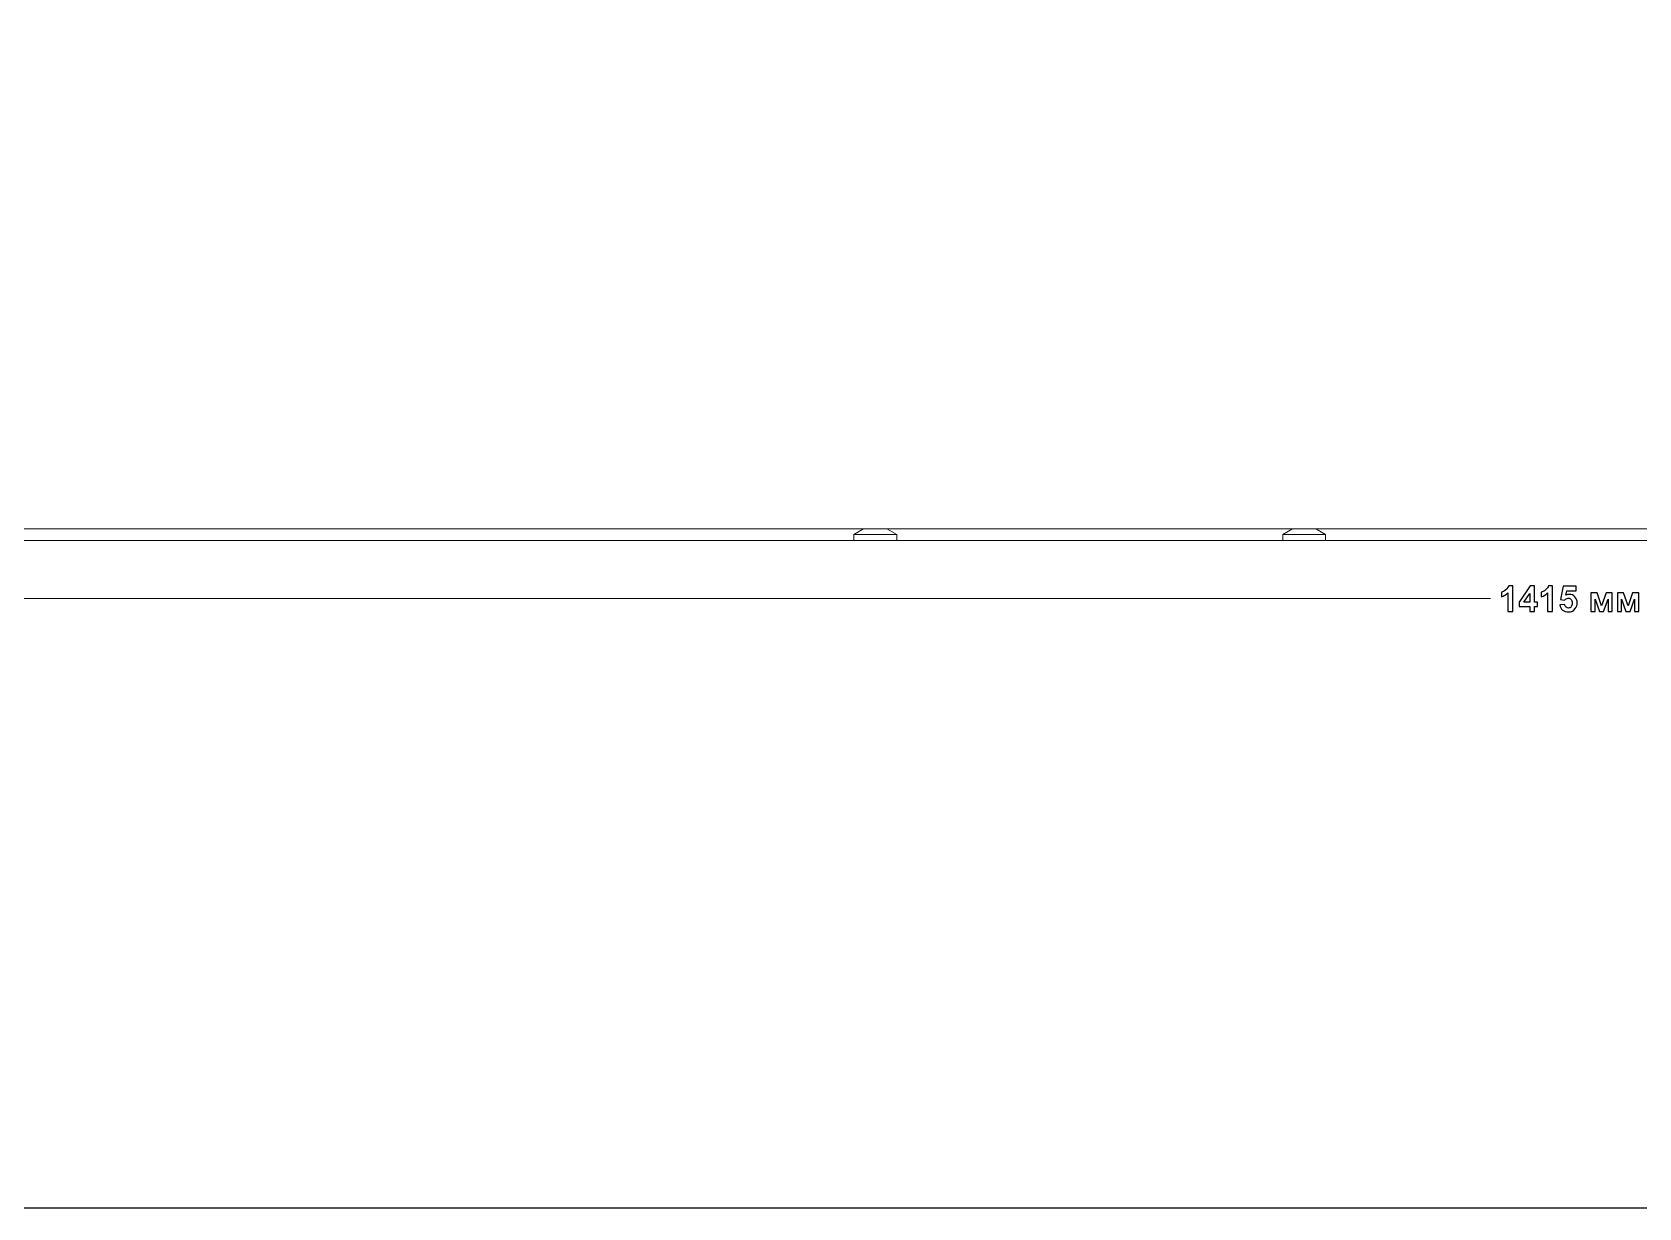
# Model space of a CAD drawing. Header units: centimetres. Extents: x -84 to 84, y -59 to 59.
# Drawn here: x -42.81 to -1.6, y -59.45 to -29.3 of the extents above; entities that cross this region are included whole.
import ezdxf

# ---------------------------------------------------------------- set-up
doc = ezdxf.new("R2010")
doc.units = ezdxf.units.CM
doc.header["$MEASUREMENT"] = 0
doc.layers.add('layer 1', color=7, linetype='Continuous')

msp = doc.modelspace()

# ---------------------------------------------------------------- linework, layer by layer
at = {"layer": 'layer 1', "color": 250}
msp.add_lwpolyline([(-84.1, -59.44999), (84.1, -59.44999), (84.1, 59.44999), (-84.1, 59.44999), (-84.1, -59.44999)], close=True, dxfattribs=at)
at = {"layer": 'layer 1', "color": 250, "lineweight": 20}
msp.add_open_spline([(69.88936, -40.77984), (70.99289, -39.2587), (71.50885, -38.55168), (72.613, -37.02968), (72.613, -37.02968), (72.77094, -36.81196), (72.89012, -36.79535), (72.94823, -36.83316), (72.94823, -36.83316), (73.01214, -36.88393), (73.00004, -37.00706), (72.85093, -37.2126), (72.85093, -37.2126), (72.85093, -37.2126), (70.13043, -40.95844), (70.13043, -40.95844), (70.13043, -40.95844), (70.13043, -40.95844), (70.12801, -40.95668), (70.12801, -40.95668), (70.12801, -40.95668), (69.49025, -41.81527), (68.50593, -42.36796), (67.31672, -42.34152), (67.31672, -42.34152), (67.31672, -42.34152), (-73.66862, -42.34152), (-73.66862, -42.34152), (-73.66862, -42.34152), (-73.95708, -42.34152), (-74.18329, -42.32763), (-74.18329, -42.20146), (-74.18329, -42.20146), (-74.18329, -42.06525), (-73.97313, -42.0411), (-73.69688, -42.0411), (-73.69688, -42.0411), (-73.69688, -42.0411), (67.31672, -42.0411), (67.31672, -42.0411), (67.31672, -42.0411), (67.31672, -42.0411), (67.3846, -42.03998), (67.3846, -42.03998), (67.3846, -42.03998), (68.50203, -42.02154), (69.27938, -41.5315), (69.883, -40.77522), (69.883, -40.77522), (69.883, -40.77522), (69.88936, -40.77984), (69.88936, -40.77984)], degree=3, knots=[0, 0, 0, 0, 0.07142857, 0.07142857, 0.07142857, 0.07142857, 0.14285714, 0.14285714, 0.14285714, 0.14285714, 0.21428571, 0.21428571, 0.21428571, 0.21428571, 0.28571429, 0.28571429, 0.28571429, 0.28571429, 0.35714286, 0.35714286, 0.35714286, 0.35714286, 0.42857143, 0.42857143, 0.42857143, 0.42857143, 0.5, 0.5, 0.5, 0.5, 0.57142857, 0.57142857, 0.57142857, 0.57142857, 0.64285714, 0.64285714, 0.64285714, 0.64285714, 0.71428571, 0.71428571, 0.71428571, 0.71428571, 0.78571429, 0.78571429, 0.78571429, 0.78571429, 0.85714286, 0.85714286, 0.85714286, 0.85714286, 1, 1, 1, 1], dxfattribs=at)
at = {"layer": 'layer 1', "color": 9, "lineweight": 20}
msp.add_open_spline([(-73.69688, -42.0411), (-73.69688, -42.0411), (67.31671, -42.0411), (67.31671, -42.0411), (67.31671, -42.0411), (67.31671, -42.0411), (67.31671, -42.34152), (67.31671, -42.34152), (67.31671, -42.34152), (67.31671, -42.34152), (-73.66862, -42.34152), (-73.66862, -42.34152), (-73.66862, -42.34152), (-73.95707, -42.34152), (-74.18328, -42.32763), (-74.18328, -42.20146), (-74.18328, -42.20146), (-74.18328, -42.06525), (-73.97313, -42.0411), (-73.69688, -42.0411)], degree=3, knots=[0, 0, 0, 0, 0.16666667, 0.16666667, 0.16666667, 0.16666667, 0.33333333, 0.33333333, 0.33333333, 0.33333333, 0.5, 0.5, 0.5, 0.5, 0.66666667, 0.66666667, 0.66666667, 0.66666667, 1, 1, 1, 1], dxfattribs=at)
at = {"layer": 'layer 1', "color": 250, "lineweight": 20}
for points in [[(-21.48331, -42.04129), (-21.48331, -42.04129), (-21.7333, -42.18213), (-21.7333, -42.18213)], [(-20.8833, -42.04129), (-20.8833, -42.04129), (-20.6333, -42.18346), (-20.6333, -42.18346)], [(-10.48331, -42.04129), (-10.48331, -42.04129), (-10.7333, -42.18213), (-10.7333, -42.18213)], [(-9.8833, -42.04129), (-9.8833, -42.04129), (-9.6333, -42.18346), (-9.6333, -42.18346)]]:
    msp.add_open_spline(points, degree=3, dxfattribs=at)
at = {"layer": 'layer 1', "color": 253, "lineweight": 20}
for points in [[(-21.7333, -42.34222), (-21.7333, -42.34222), (-20.6333, -42.34222), (-20.6333, -42.34222), (-20.6333, -42.34222), (-20.6333, -42.34222), (-20.6333, -42.18222), (-20.6333, -42.18222), (-20.6333, -42.18222), (-20.6333, -42.18222), (-21.7333, -42.18222), (-21.7333, -42.18222), (-21.7333, -42.18222), (-21.7333, -42.18222), (-21.7333, -42.34222), (-21.7333, -42.34222)], [(-10.7333, -42.34222), (-10.7333, -42.34222), (-9.6333, -42.34222), (-9.6333, -42.34222), (-9.6333, -42.34222), (-9.6333, -42.34222), (-9.6333, -42.18222), (-9.6333, -42.18222), (-9.6333, -42.18222), (-9.6333, -42.18222), (-10.7333, -42.18222), (-10.7333, -42.18222), (-10.7333, -42.18222), (-10.7333, -42.18222), (-10.7333, -42.34222), (-10.7333, -42.34222)]]:
    msp.add_open_spline(points, degree=3, knots=[0, 0, 0, 0, 0.2, 0.2, 0.2, 0.2, 0.4, 0.4, 0.4, 0.4, 0.6, 0.6, 0.6, 0.6, 1, 1, 1, 1], dxfattribs=at)
at = {"layer": 'layer 1', "color": 155}
for points, knots in [([(-4.8326, -44.15929), (-4.8326, -44.15929), (-4.95826, -44.15929), (-4.95826, -44.15929), (-4.95826, -44.15929), (-4.95826, -44.15929), (-4.95826, -43.68386), (-4.95826, -43.68386), (-4.95826, -43.68386), (-5.00412, -43.72697), (-5.05824, -43.75892), (-5.12061, -43.77956), (-5.12061, -43.77956), (-5.12061, -43.77956), (-5.12061, -43.66491), (-5.12061, -43.66491), (-5.12061, -43.66491), (-5.08774, -43.65421), (-5.05212, -43.63388), (-5.01375, -43.60376), (-5.01375, -43.60376), (-4.97523, -43.5738), (-4.94894, -43.53879), (-4.93457, -43.49889), (-4.93457, -43.49889), (-4.93457, -43.49889), (-4.8326, -43.49889), (-4.8326, -43.49889), (-4.8326, -43.49889), (-4.8326, -43.49889), (-4.8326, -44.15929), (-4.8326, -44.15929)], [0, 0, 0, 0, 0.11111111, 0.11111111, 0.11111111, 0.11111111, 0.22222222, 0.22222222, 0.22222222, 0.22222222, 0.33333333, 0.33333333, 0.33333333, 0.33333333, 0.44444444, 0.44444444, 0.44444444, 0.44444444, 0.55555556, 0.55555556, 0.55555556, 0.55555556, 0.66666667, 0.66666667, 0.66666667, 0.66666667, 0.77777778, 0.77777778, 0.77777778, 0.77777778, 1, 1, 1, 1]), ([(-4.39768, -44.15929), (-4.39768, -44.15929), (-4.39768, -44.02721), (-4.39768, -44.02721), (-4.39768, -44.02721), (-4.39768, -44.02721), (-4.66551, -44.02721), (-4.66551, -44.02721), (-4.66551, -44.02721), (-4.66551, -44.02721), (-4.66551, -43.9176), (-4.66551, -43.9176), (-4.66551, -43.9176), (-4.66551, -43.9176), (-4.38148, -43.49981), (-4.38148, -43.49981), (-4.38148, -43.49981), (-4.38148, -43.49981), (-4.27569, -43.49981), (-4.27569, -43.49981), (-4.27569, -43.49981), (-4.27569, -43.49981), (-4.27569, -43.91714), (-4.27569, -43.91714), (-4.27569, -43.91714), (-4.27569, -43.91714), (-4.19406, -43.91714), (-4.19406, -43.91714), (-4.19406, -43.91714), (-4.19406, -43.91714), (-4.19406, -44.02721), (-4.19406, -44.02721), (-4.19406, -44.02721), (-4.19406, -44.02721), (-4.27569, -44.02721), (-4.27569, -44.02721), (-4.27569, -44.02721), (-4.27569, -44.02721), (-4.27569, -44.15929), (-4.27569, -44.15929), (-4.27569, -44.15929), (-4.27569, -44.15929), (-4.39768, -44.15929), (-4.39768, -44.15929)], [0, 0, 0, 0, 0.08333333, 0.08333333, 0.08333333, 0.08333333, 0.16666667, 0.16666667, 0.16666667, 0.16666667, 0.25, 0.25, 0.25, 0.25, 0.33333333, 0.33333333, 0.33333333, 0.33333333, 0.41666667, 0.41666667, 0.41666667, 0.41666667, 0.5, 0.5, 0.5, 0.5, 0.58333333, 0.58333333, 0.58333333, 0.58333333, 0.66666667, 0.66666667, 0.66666667, 0.66666667, 0.75, 0.75, 0.75, 0.75, 0.83333333, 0.83333333, 0.83333333, 0.83333333, 1, 1, 1, 1]), ([(-3.81234, -44.15929), (-3.81234, -44.15929), (-3.938, -44.15929), (-3.938, -44.15929), (-3.938, -44.15929), (-3.938, -44.15929), (-3.938, -43.68386), (-3.938, -43.68386), (-3.938, -43.68386), (-3.98386, -43.72697), (-4.03798, -43.75892), (-4.10035, -43.77956), (-4.10035, -43.77956), (-4.10035, -43.77956), (-4.10035, -43.66491), (-4.10035, -43.66491), (-4.10035, -43.66491), (-4.06748, -43.65421), (-4.03186, -43.63388), (-3.99349, -43.60376), (-3.99349, -43.60376), (-3.95497, -43.5738), (-3.92868, -43.53879), (-3.91431, -43.49889), (-3.91431, -43.49889), (-3.91431, -43.49889), (-3.81234, -43.49889), (-3.81234, -43.49889), (-3.81234, -43.49889), (-3.81234, -43.49889), (-3.81234, -44.15929), (-3.81234, -44.15929)], [0, 0, 0, 0, 0.11111111, 0.11111111, 0.11111111, 0.11111111, 0.22222222, 0.22222222, 0.22222222, 0.22222222, 0.33333333, 0.33333333, 0.33333333, 0.33333333, 0.44444444, 0.44444444, 0.44444444, 0.44444444, 0.55555556, 0.55555556, 0.55555556, 0.55555556, 0.66666667, 0.66666667, 0.66666667, 0.66666667, 0.77777778, 0.77777778, 0.77777778, 0.77777778, 1, 1, 1, 1]), ([(-3.62232, -43.99067), (-3.62232, -43.99067), (-3.49666, -43.97768), (-3.49666, -43.97768), (-3.49666, -43.97768), (-3.49299, -44.00611), (-3.48245, -44.02874), (-3.46487, -44.0454), (-3.46487, -44.0454), (-3.44713, -44.06206), (-3.4268, -44.07032), (-3.40372, -44.07032), (-3.40372, -44.07032), (-3.37742, -44.07032), (-3.35511, -44.05962), (-3.33691, -44.03806), (-3.33691, -44.03806), (-3.31872, -44.01651), (-3.30955, -43.9841), (-3.30955, -43.94084), (-3.30955, -43.94084), (-3.30955, -43.90018), (-3.31857, -43.86975), (-3.33676, -43.84942), (-3.33676, -43.84942), (-3.3548, -43.82909), (-3.37834, -43.819), (-3.40739, -43.819), (-3.40739, -43.819), (-3.44362, -43.819), (-3.47618, -43.8349), (-3.50492, -43.8667), (-3.50492, -43.8667), (-3.50492, -43.8667), (-3.60673, -43.85202), (-3.60673, -43.85202), (-3.60673, -43.85202), (-3.60673, -43.85202), (-3.54252, -43.51082), (-3.54252, -43.51082), (-3.54252, -43.51082), (-3.54252, -43.51082), (-3.20957, -43.51082), (-3.20957, -43.51082), (-3.20957, -43.51082), (-3.20957, -43.51082), (-3.20957, -43.62822), (-3.20957, -43.62822), (-3.20957, -43.62822), (-3.20957, -43.62822), (-3.44698, -43.62822), (-3.44698, -43.62822), (-3.44698, -43.62822), (-3.44698, -43.62822), (-3.46685, -43.73997), (-3.46685, -43.73997), (-3.46685, -43.73997), (-3.43888, -43.72606), (-3.41014, -43.71902), (-3.38079, -43.71902), (-3.38079, -43.71902), (-3.32484, -43.71902), (-3.27745, -43.73936), (-3.23862, -43.78017), (-3.23862, -43.78017), (-3.19964, -43.82084), (-3.18022, -43.87373), (-3.18022, -43.93885), (-3.18022, -43.93885), (-3.18022, -43.99312), (-3.19597, -44.04143), (-3.22731, -44.08408), (-3.22731, -44.08408), (-3.27011, -44.14217), (-3.32942, -44.17121), (-3.40525, -44.17121), (-3.40525, -44.17121), (-3.46594, -44.17121), (-3.51547, -44.15486), (-3.55368, -44.1223), (-3.55368, -44.1223), (-3.59205, -44.08958), (-3.61483, -44.04586), (-3.62232, -43.99067)], [0, 0, 0, 0, 0.04545455, 0.04545455, 0.04545455, 0.04545455, 0.09090909, 0.09090909, 0.09090909, 0.09090909, 0.13636364, 0.13636364, 0.13636364, 0.13636364, 0.18181818, 0.18181818, 0.18181818, 0.18181818, 0.22727273, 0.22727273, 0.22727273, 0.22727273, 0.27272727, 0.27272727, 0.27272727, 0.27272727, 0.31818182, 0.31818182, 0.31818182, 0.31818182, 0.36363636, 0.36363636, 0.36363636, 0.36363636, 0.40909091, 0.40909091, 0.40909091, 0.40909091, 0.45454545, 0.45454545, 0.45454545, 0.45454545, 0.5, 0.5, 0.5, 0.5, 0.54545455, 0.54545455, 0.54545455, 0.54545455, 0.59090909, 0.59090909, 0.59090909, 0.59090909, 0.63636364, 0.63636364, 0.63636364, 0.63636364, 0.68181818, 0.68181818, 0.68181818, 0.68181818, 0.72727273, 0.72727273, 0.72727273, 0.72727273, 0.77272727, 0.77272727, 0.77272727, 0.77272727, 0.81818182, 0.81818182, 0.81818182, 0.81818182, 0.86363636, 0.86363636, 0.86363636, 0.86363636, 0.90909091, 0.90909091, 0.90909091, 0.90909091, 1, 1, 1, 1]), ([(-4.39768, -43.91714), (-4.39768, -43.91714), (-4.39768, -43.69288), (-4.39768, -43.69288), (-4.39768, -43.69288), (-4.39768, -43.69288), (-4.5478, -43.91714), (-4.5478, -43.91714), (-4.5478, -43.91714), (-4.5478, -43.91714), (-4.39768, -43.91714), (-4.39768, -43.91714)], [0, 0, 0, 0, 0.25, 0.25, 0.25, 0.25, 0.5, 0.5, 0.5, 0.5, 1, 1, 1, 1]), ([(-2.82801, -43.68325), (-2.82801, -43.68325), (-2.67117, -43.68325), (-2.67117, -43.68325), (-2.67117, -43.68325), (-2.67117, -43.68325), (-2.55422, -44.01498), (-2.55422, -44.01498), (-2.55422, -44.01498), (-2.55422, -44.01498), (-2.43529, -43.68325), (-2.43529, -43.68325), (-2.43529, -43.68325), (-2.43529, -43.68325), (-2.27951, -43.68325), (-2.27951, -43.68325), (-2.27951, -43.68325), (-2.27951, -43.68325), (-2.27951, -44.15929), (-2.27951, -44.15929), (-2.27951, -44.15929), (-2.27951, -44.15929), (-2.38683, -44.15929), (-2.38683, -44.15929), (-2.38683, -44.15929), (-2.38683, -44.15929), (-2.38683, -43.84591), (-2.38683, -43.84591), (-2.38683, -43.84591), (-2.38683, -43.84591), (-2.50209, -44.15929), (-2.50209, -44.15929), (-2.50209, -44.15929), (-2.50209, -44.15929), (-2.61017, -44.15929), (-2.61017, -44.15929), (-2.61017, -44.15929), (-2.61017, -44.15929), (-2.7207, -43.84591), (-2.7207, -43.84591), (-2.7207, -43.84591), (-2.7207, -43.84591), (-2.7207, -44.15929), (-2.7207, -44.15929), (-2.7207, -44.15929), (-2.7207, -44.15929), (-2.82801, -44.15929), (-2.82801, -44.15929), (-2.82801, -44.15929), (-2.82801, -44.15929), (-2.82801, -43.68325), (-2.82801, -43.68325)], [0, 0, 0, 0, 0.07142857, 0.07142857, 0.07142857, 0.07142857, 0.14285714, 0.14285714, 0.14285714, 0.14285714, 0.21428571, 0.21428571, 0.21428571, 0.21428571, 0.28571429, 0.28571429, 0.28571429, 0.28571429, 0.35714286, 0.35714286, 0.35714286, 0.35714286, 0.42857143, 0.42857143, 0.42857143, 0.42857143, 0.5, 0.5, 0.5, 0.5, 0.57142857, 0.57142857, 0.57142857, 0.57142857, 0.64285714, 0.64285714, 0.64285714, 0.64285714, 0.71428571, 0.71428571, 0.71428571, 0.71428571, 0.78571429, 0.78571429, 0.78571429, 0.78571429, 0.85714286, 0.85714286, 0.85714286, 0.85714286, 1, 1, 1, 1]), ([(-2.14957, -43.68325), (-2.14957, -43.68325), (-1.99273, -43.68325), (-1.99273, -43.68325), (-1.99273, -43.68325), (-1.99273, -43.68325), (-1.87578, -44.01498), (-1.87578, -44.01498), (-1.87578, -44.01498), (-1.87578, -44.01498), (-1.75685, -43.68325), (-1.75685, -43.68325), (-1.75685, -43.68325), (-1.75685, -43.68325), (-1.60107, -43.68325), (-1.60107, -43.68325), (-1.60107, -43.68325), (-1.60107, -43.68325), (-1.60107, -44.15929), (-1.60107, -44.15929), (-1.60107, -44.15929), (-1.60107, -44.15929), (-1.70839, -44.15929), (-1.70839, -44.15929), (-1.70839, -44.15929), (-1.70839, -44.15929), (-1.70839, -43.84591), (-1.70839, -43.84591), (-1.70839, -43.84591), (-1.70839, -43.84591), (-1.82365, -44.15929), (-1.82365, -44.15929), (-1.82365, -44.15929), (-1.82365, -44.15929), (-1.93173, -44.15929), (-1.93173, -44.15929), (-1.93173, -44.15929), (-1.93173, -44.15929), (-2.04226, -43.84591), (-2.04226, -43.84591), (-2.04226, -43.84591), (-2.04226, -43.84591), (-2.04226, -44.15929), (-2.04226, -44.15929), (-2.04226, -44.15929), (-2.04226, -44.15929), (-2.14957, -44.15929), (-2.14957, -44.15929), (-2.14957, -44.15929), (-2.14957, -44.15929), (-2.14957, -43.68325), (-2.14957, -43.68325)], [0, 0, 0, 0, 0.07142857, 0.07142857, 0.07142857, 0.07142857, 0.14285714, 0.14285714, 0.14285714, 0.14285714, 0.21428571, 0.21428571, 0.21428571, 0.21428571, 0.28571429, 0.28571429, 0.28571429, 0.28571429, 0.35714286, 0.35714286, 0.35714286, 0.35714286, 0.42857143, 0.42857143, 0.42857143, 0.42857143, 0.5, 0.5, 0.5, 0.5, 0.57142857, 0.57142857, 0.57142857, 0.57142857, 0.64285714, 0.64285714, 0.64285714, 0.64285714, 0.71428571, 0.71428571, 0.71428571, 0.71428571, 0.78571429, 0.78571429, 0.78571429, 0.78571429, 0.85714286, 0.85714286, 0.85714286, 0.85714286, 1, 1, 1, 1])]:
    msp.add_open_spline(points, degree=3, knots=knots, dxfattribs=at)
at = {"layer": 'layer 1', "color": 155, "lineweight": 9}
msp.add_open_spline([(-74.18329, -43.82909), (-74.18329, -43.82909), (-5.4004, -43.82909), (-5.4004, -43.82909)], degree=3, dxfattribs=at)

doc.saveas('drawing.dxf')
